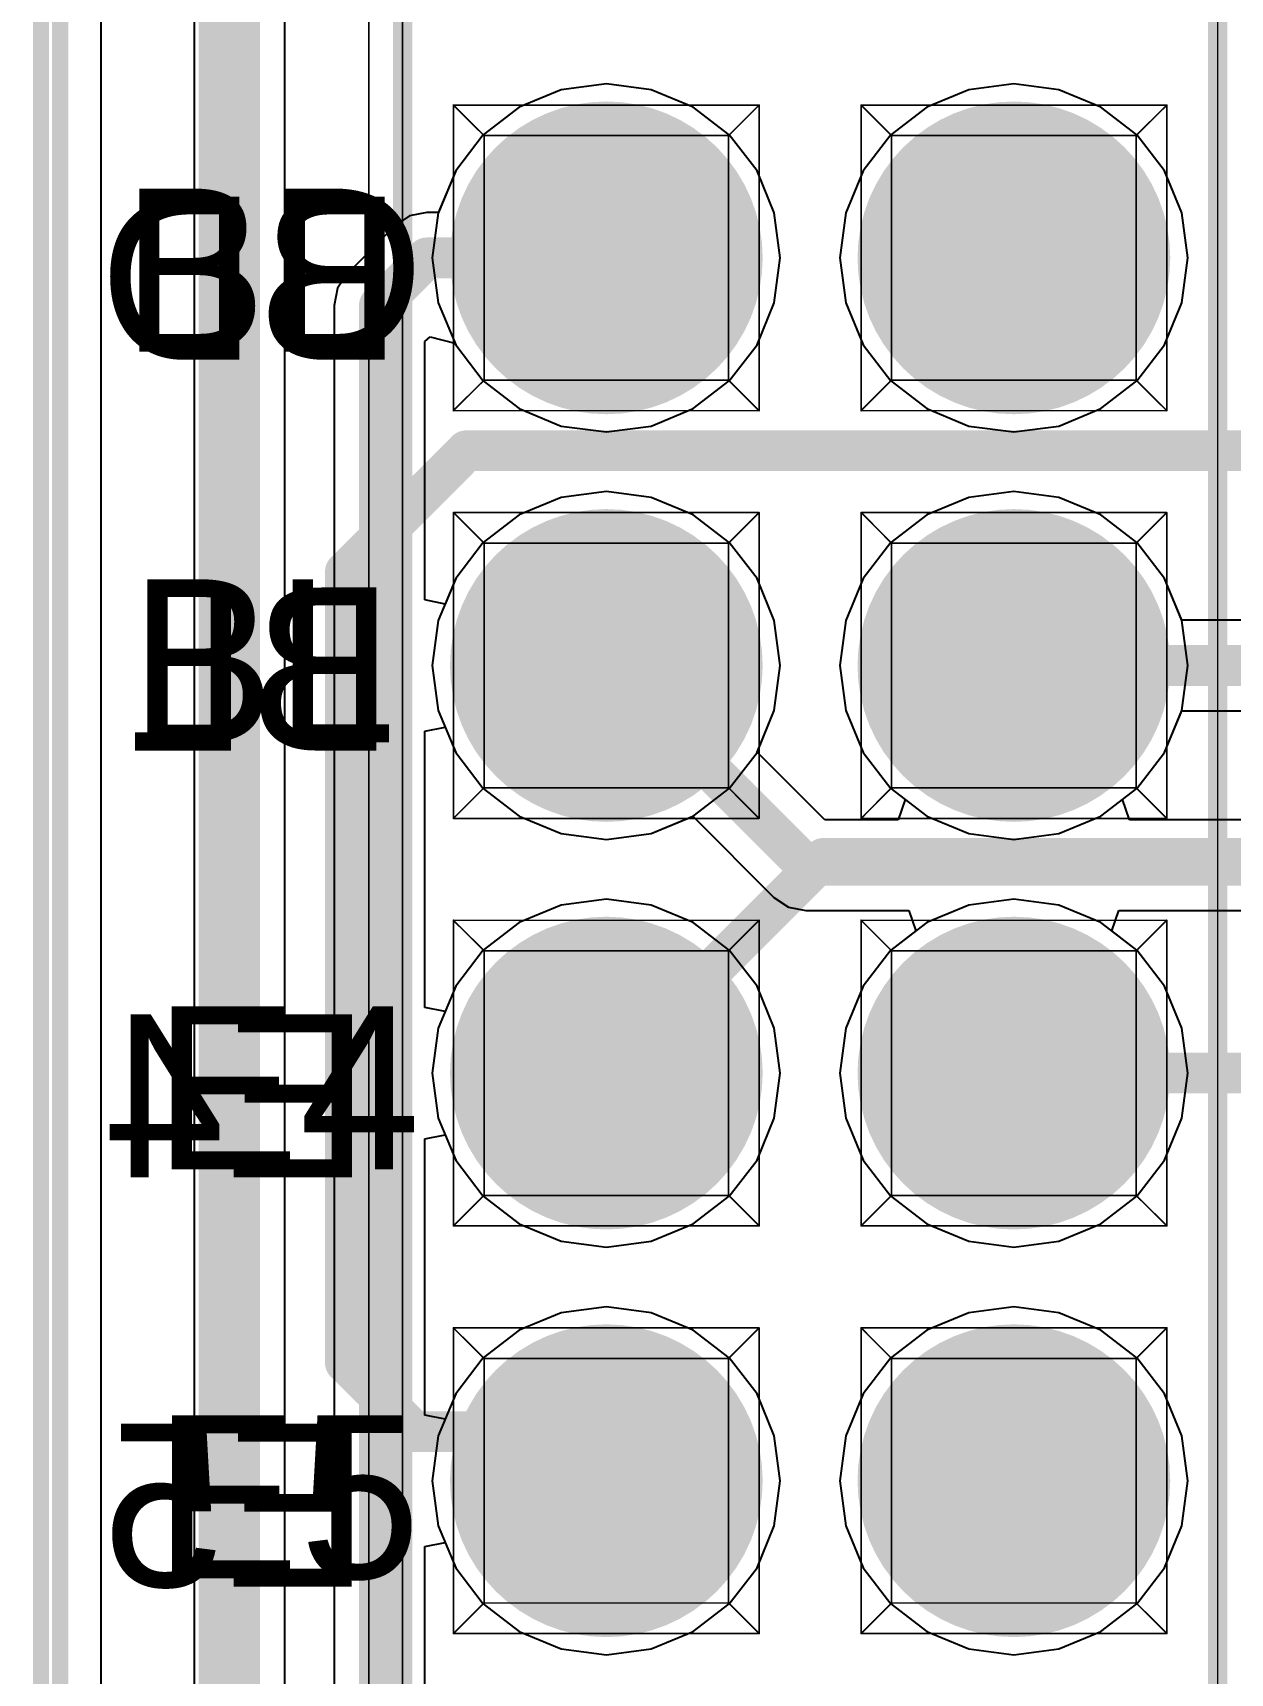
# Model space of a CAD drawing. Header units: millimetres. Extents: x 307 to 423, y 231 to 400.
# Drawn here: x 338.73 to 346.19, y 280.35 to 290.57 of the extents above; entities that cross this region are included whole.
import ezdxf

# ---------------------------------------------------------------- set-up
doc = ezdxf.new("R2010")
doc.units = ezdxf.units.MM
for name, color, linetype in [('BottomLayer', 5, 'Continuous'), ('BottomOverlay', 54, 'Continuous'), ('BottomSolder', 6, 'Continuous'), ('Mechanical1', 6, 'Continuous'), ('Mechanical14', 56, 'Continuous'), ('Mechanical16', 56, 'Continuous'), ('MidLayer1', 16, 'Continuous'), ('MidLayer2', 76, 'Continuous'), ('MultiLayer', 9, 'Continuous'), ('PadHoleLayer', 156, 'Continuous'), ('TopLayer', 1, 'Continuous'), ('TopOverlay', 2, 'Continuous'), ('TopSolder', 216, 'Continuous')]:
    doc.layers.add(name, color=color, linetype=linetype)

# ---------------------------------------------------------------- blocks, each defined once
blk = doc.blocks.new('CON_SAMTEC_TSW_135_07_X_D_468')
at = {"layer": 'BottomLayer', "const_width": 0.925}
for points in [[(-0.462, 1.27, 1), (0.462, 1.27, 1)], [(2.078, 1.27, 1), (3.002, 1.27, 1)], [(4.618, 1.27, 1), (5.542, 1.27, 1)], [(7.158, 1.27, 1), (8.082, 1.27, 1)], [(-0.462, -1.27, 1), (0.462, -1.27, 1)], [(2.078, -1.27, 1), (3.002, -1.27, 1)], [(4.618, -1.27, 1), (5.542, -1.27, 1)], [(7.158, -1.27, 1), (8.082, -1.27, 1)]]:
    blk.add_lwpolyline(points, format="xyb", close=True, dxfattribs=at)
at = {"layer": 'BottomSolder', "const_width": 0.975}
for points in [[(-0.487, 1.27, 1), (0.487, 1.27, 1)], [(2.053, 1.27, 1), (3.027, 1.27, 1)], [(4.593, 1.27, 1), (5.567, 1.27, 1)], [(7.133, 1.27, 1), (8.107, 1.27, 1)], [(-0.487, -1.27, 1), (0.487, -1.27, 1)], [(2.053, -1.27, 1), (3.027, -1.27, 1)], [(4.593, -1.27, 1), (5.567, -1.27, 1)], [(7.133, -1.27, 1), (8.107, -1.27, 1)]]:
    blk.add_lwpolyline(points, format="xyb", close=True, dxfattribs=at)
at = {"layer": 'Mechanical14', "const_width": 0.01}
for points in [[(44.45, 2.54), (-44.45, 2.54)], [(0.952, 2.223), (-0.952, 2.223)], [(-0.952, 0.318), (-0.952, 2.223)], [(-0.762, 2.032), (-0.952, 2.223)], [(0.762, 2.032), (0.952, 2.223)], [(0.952, 0.318), (0.952, 2.223)], [(1.587, 0.318), (1.587, 2.223)], [(1.778, 2.032), (1.587, 2.223)], [(3.493, 2.223), (1.587, 2.223)], [(3.302, 2.032), (3.493, 2.223)], [(3.493, 0.318), (3.493, 2.223)], [(4.128, 0.318), (4.128, 2.223)], [(4.318, 2.032), (4.128, 2.223)], [(6.032, 2.223), (4.128, 2.223)], [(5.842, 2.032), (6.032, 2.223)], [(6.032, 0.318), (6.032, 2.223)], [(6.668, 0.318), (6.668, 2.223)], [(6.858, 2.032), (6.668, 2.223)], [(8.572, 2.223), (6.668, 2.223)], [(8.382, 2.032), (8.572, 2.223)], [(8.572, 0.318), (8.572, 2.223)], [(-0.762, 0.508), (-0.762, 2.032)], [(0.762, 2.032), (-0.762, 2.032)], [(0.762, 0.508), (0.762, 2.032)], [(3.302, 2.032), (1.778, 2.032)], [(1.778, 0.508), (1.778, 2.032)], [(3.302, 0.508), (3.302, 2.032)], [(4.318, 0.508), (4.318, 2.032)], [(5.842, 2.032), (4.318, 2.032)], [(5.842, 0.508), (5.842, 2.032)], [(8.382, 2.032), (6.858, 2.032)], [(6.858, 0.508), (6.858, 2.032)], [(8.382, 0.508), (8.382, 2.032)], [(-0.952, 0.318), (-0.762, 0.508)], [(0.762, 0.508), (-0.762, 0.508)], [(0.952, 0.318), (0.762, 0.508)], [(1.587, 0.318), (1.778, 0.508)], [(3.302, 0.508), (1.778, 0.508)], [(3.493, 0.318), (3.302, 0.508)], [(4.128, 0.318), (4.318, 0.508)], [(5.842, 0.508), (4.318, 0.508)], [(6.032, 0.318), (5.842, 0.508)], [(6.668, 0.318), (6.858, 0.508)], [(8.382, 0.508), (6.858, 0.508)], [(8.572, 0.318), (8.382, 0.508)], [(0.952, 0.318), (-0.952, 0.318)], [(3.493, 0.318), (1.587, 0.318)], [(6.032, 0.318), (4.128, 0.318)], [(8.572, 0.318), (6.668, 0.318)], [(-0.952, -2.223), (-0.952, -0.318)], [(-0.762, -0.508), (-0.952, -0.318)], [(0.952, -0.318), (-0.952, -0.318)], [(0.762, -0.508), (0.952, -0.318)], [(0.952, -2.223), (0.952, -0.318)], [(1.587, -2.223), (1.587, -0.318)], [(1.778, -0.508), (1.587, -0.318)], [(3.493, -0.318), (1.587, -0.318)], [(3.302, -0.508), (3.493, -0.318)], [(3.493, -2.223), (3.493, -0.318)], [(4.128, -2.223), (4.128, -0.318)], [(4.318, -0.508), (4.128, -0.318)], [(6.032, -0.318), (4.128, -0.318)], [(5.842, -0.508), (6.032, -0.318)], [(6.032, -2.223), (6.032, -0.318)], [(6.668, -2.223), (6.668, -0.318)], [(8.572, -0.318), (6.668, -0.318)], [(6.858, -0.508), (6.668, -0.318)], [(8.382, -0.508), (8.572, -0.318)], [(8.572, -2.223), (8.572, -0.318)], [(-0.762, -2.032), (-0.762, -0.508)], [(0.762, -0.508), (-0.762, -0.508)], [(0.762, -2.032), (0.762, -0.508)], [(1.778, -2.032), (1.778, -0.508)], [(3.302, -0.508), (1.778, -0.508)], [(3.302, -2.032), (3.302, -0.508)], [(4.318, -2.032), (4.318, -0.508)], [(5.842, -0.508), (4.318, -0.508)], [(5.842, -2.032), (5.842, -0.508)], [(6.858, -2.032), (6.858, -0.508)], [(8.382, -0.508), (6.858, -0.508)], [(8.382, -2.032), (8.382, -0.508)], [(-0.952, -2.223), (-0.762, -2.032)], [(0.762, -2.032), (-0.762, -2.032)], [(0.952, -2.223), (0.762, -2.032)], [(1.587, -2.223), (1.778, -2.032)], [(3.302, -2.032), (1.778, -2.032)], [(3.493, -2.223), (3.302, -2.032)], [(4.128, -2.223), (4.318, -2.032)], [(5.842, -2.032), (4.318, -2.032)], [(6.032, -2.223), (5.842, -2.032)], [(6.668, -2.223), (6.858, -2.032)], [(8.382, -2.032), (6.858, -2.032)], [(8.572, -2.223), (8.382, -2.032)], [(0.952, -2.223), (-0.952, -2.223)], [(3.493, -2.223), (1.587, -2.223)], [(6.032, -2.223), (4.128, -2.223)], [(8.572, -2.223), (6.668, -2.223)], [(44.45, -2.54), (-44.45, -2.54)]]:
    blk.add_lwpolyline(points, dxfattribs=at)
at = {"layer": 'Mechanical14', "const_width": 0.005}
for points in [[(-0.955, 2.223, 1), (-0.95, 2.223, 1)], [(-0.955, 2.223, 1), (-0.95, 2.223, 1)], [(-0.955, 2.223, 1), (-0.95, 2.223, 1)], [(0.95, 2.223, 1), (0.955, 2.223, 1)], [(0.95, 2.223, 1), (0.955, 2.223, 1)], [(0.95, 2.223, 1), (0.955, 2.223, 1)], [(1.585, 2.223, 1), (1.59, 2.223, 1)], [(1.585, 2.223, 1), (1.59, 2.223, 1)], [(1.585, 2.223, 1), (1.59, 2.223, 1)], [(3.49, 2.223, 1), (3.495, 2.223, 1)], [(3.49, 2.223, 1), (3.495, 2.223, 1)], [(3.49, 2.223, 1), (3.495, 2.223, 1)], [(4.125, 2.223, 1), (4.13, 2.223, 1)], [(4.125, 2.223, 1), (4.13, 2.223, 1)], [(4.125, 2.223, 1), (4.13, 2.223, 1)], [(6.03, 2.223, 1), (6.035, 2.223, 1)], [(6.03, 2.223, 1), (6.035, 2.223, 1)], [(6.03, 2.223, 1), (6.035, 2.223, 1)], [(6.665, 2.223, 1), (6.67, 2.223, 1)], [(6.665, 2.223, 1), (6.67, 2.223, 1)], [(6.665, 2.223, 1), (6.67, 2.223, 1)], [(8.57, 2.223, 1), (8.575, 2.223, 1)], [(8.57, 2.223, 1), (8.575, 2.223, 1)], [(8.57, 2.223, 1), (8.575, 2.223, 1)], [(-0.764, 2.032, 1), (-0.76, 2.032, 1)], [(-0.764, 2.032, 1), (-0.76, 2.032, 1)], [(-0.764, 2.032, 1), (-0.76, 2.032, 1)], [(0.76, 2.032, 1), (0.764, 2.032, 1)], [(0.76, 2.032, 1), (0.764, 2.032, 1)], [(0.76, 2.032, 1), (0.764, 2.032, 1)], [(1.776, 2.032, 1), (1.78, 2.032, 1)], [(1.776, 2.032, 1), (1.78, 2.032, 1)], [(1.776, 2.032, 1), (1.78, 2.032, 1)], [(3.3, 2.032, 1), (3.304, 2.032, 1)], [(3.3, 2.032, 1), (3.304, 2.032, 1)], [(3.3, 2.032, 1), (3.304, 2.032, 1)], [(4.316, 2.032, 1), (4.32, 2.032, 1)], [(4.316, 2.032, 1), (4.32, 2.032, 1)], [(4.316, 2.032, 1), (4.32, 2.032, 1)], [(5.84, 2.032, 1), (5.844, 2.032, 1)], [(5.84, 2.032, 1), (5.844, 2.032, 1)], [(5.84, 2.032, 1), (5.844, 2.032, 1)], [(6.856, 2.032, 1), (6.86, 2.032, 1)], [(6.856, 2.032, 1), (6.86, 2.032, 1)], [(6.856, 2.032, 1), (6.86, 2.032, 1)], [(8.38, 2.032, 1), (8.384, 2.032, 1)], [(8.38, 2.032, 1), (8.384, 2.032, 1)], [(8.38, 2.032, 1), (8.384, 2.032, 1)], [(-0.764, 0.508, 1), (-0.76, 0.508, 1)], [(-0.764, 0.508, 1), (-0.76, 0.508, 1)], [(-0.764, 0.508, 1), (-0.76, 0.508, 1)], [(0.76, 0.508, 1), (0.764, 0.508, 1)], [(0.76, 0.508, 1), (0.764, 0.508, 1)], [(0.76, 0.508, 1), (0.764, 0.508, 1)], [(1.776, 0.508, 1), (1.78, 0.508, 1)], [(1.776, 0.508, 1), (1.78, 0.508, 1)], [(1.776, 0.508, 1), (1.78, 0.508, 1)], [(3.3, 0.508, 1), (3.304, 0.508, 1)], [(3.3, 0.508, 1), (3.304, 0.508, 1)], [(3.3, 0.508, 1), (3.304, 0.508, 1)], [(4.316, 0.508, 1), (4.32, 0.508, 1)], [(4.316, 0.508, 1), (4.32, 0.508, 1)], [(4.316, 0.508, 1), (4.32, 0.508, 1)], [(5.84, 0.508, 1), (5.844, 0.508, 1)], [(5.84, 0.508, 1), (5.844, 0.508, 1)], [(5.84, 0.508, 1), (5.844, 0.508, 1)], [(6.856, 0.508, 1), (6.86, 0.508, 1)], [(6.856, 0.508, 1), (6.86, 0.508, 1)], [(6.856, 0.508, 1), (6.86, 0.508, 1)], [(8.38, 0.508, 1), (8.384, 0.508, 1)], [(8.38, 0.508, 1), (8.384, 0.508, 1)], [(8.38, 0.508, 1), (8.384, 0.508, 1)], [(-0.955, 0.318, 1), (-0.95, 0.318, 1)], [(-0.955, 0.318, 1), (-0.95, 0.318, 1)], [(-0.955, 0.318, 1), (-0.95, 0.318, 1)], [(0.95, 0.318, 1), (0.955, 0.318, 1)], [(0.95, 0.318, 1), (0.955, 0.318, 1)], [(0.95, 0.318, 1), (0.955, 0.318, 1)], [(1.585, 0.318, 1), (1.59, 0.318, 1)], [(1.585, 0.318, 1), (1.59, 0.318, 1)], [(1.585, 0.318, 1), (1.59, 0.318, 1)], [(3.49, 0.318, 1), (3.495, 0.318, 1)], [(3.49, 0.318, 1), (3.495, 0.318, 1)], [(3.49, 0.318, 1), (3.495, 0.318, 1)], [(4.125, 0.318, 1), (4.13, 0.318, 1)], [(4.125, 0.318, 1), (4.13, 0.318, 1)], [(4.125, 0.318, 1), (4.13, 0.318, 1)], [(6.03, 0.318, 1), (6.035, 0.318, 1)], [(6.03, 0.318, 1), (6.035, 0.318, 1)], [(6.03, 0.318, 1), (6.035, 0.318, 1)], [(6.665, 0.318, 1), (6.67, 0.318, 1)], [(6.665, 0.318, 1), (6.67, 0.318, 1)], [(6.665, 0.318, 1), (6.67, 0.318, 1)], [(8.57, 0.318, 1), (8.575, 0.318, 1)], [(8.57, 0.318, 1), (8.575, 0.318, 1)], [(8.57, 0.318, 1), (8.575, 0.318, 1)], [(-0.955, -0.318, 1), (-0.95, -0.318, 1)], [(-0.955, -0.318, 1), (-0.95, -0.318, 1)], [(-0.955, -0.318, 1), (-0.95, -0.318, 1)], [(0.95, -0.318, 1), (0.955, -0.318, 1)], [(0.95, -0.318, 1), (0.955, -0.318, 1)], [(0.95, -0.318, 1), (0.955, -0.318, 1)], [(1.585, -0.318, 1), (1.59, -0.318, 1)], [(1.585, -0.318, 1), (1.59, -0.318, 1)], [(1.585, -0.318, 1), (1.59, -0.318, 1)], [(3.49, -0.318, 1), (3.495, -0.318, 1)], [(3.49, -0.318, 1), (3.495, -0.318, 1)], [(3.49, -0.318, 1), (3.495, -0.318, 1)], [(4.125, -0.318, 1), (4.13, -0.318, 1)], [(4.125, -0.318, 1), (4.13, -0.318, 1)], [(4.125, -0.318, 1), (4.13, -0.318, 1)], [(6.03, -0.318, 1), (6.035, -0.318, 1)], [(6.03, -0.318, 1), (6.035, -0.318, 1)], [(6.03, -0.318, 1), (6.035, -0.318, 1)], [(6.665, -0.318, 1), (6.67, -0.318, 1)], [(6.665, -0.318, 1), (6.67, -0.318, 1)], [(6.665, -0.318, 1), (6.67, -0.318, 1)], [(8.57, -0.318, 1), (8.575, -0.318, 1)], [(8.57, -0.318, 1), (8.575, -0.318, 1)], [(8.57, -0.318, 1), (8.575, -0.318, 1)], [(-0.764, -0.508, 1), (-0.76, -0.508, 1)], [(-0.764, -0.508, 1), (-0.76, -0.508, 1)], [(-0.764, -0.508, 1), (-0.76, -0.508, 1)], [(0.76, -0.508, 1), (0.764, -0.508, 1)], [(0.76, -0.508, 1), (0.764, -0.508, 1)], [(0.76, -0.508, 1), (0.764, -0.508, 1)], [(1.776, -0.508, 1), (1.78, -0.508, 1)], [(1.776, -0.508, 1), (1.78, -0.508, 1)], [(1.776, -0.508, 1), (1.78, -0.508, 1)], [(3.3, -0.508, 1), (3.304, -0.508, 1)], [(3.3, -0.508, 1), (3.304, -0.508, 1)], [(3.3, -0.508, 1), (3.304, -0.508, 1)], [(4.316, -0.508, 1), (4.32, -0.508, 1)], [(4.316, -0.508, 1), (4.32, -0.508, 1)], [(4.316, -0.508, 1), (4.32, -0.508, 1)], [(5.84, -0.508, 1), (5.844, -0.508, 1)], [(5.84, -0.508, 1), (5.844, -0.508, 1)], [(5.84, -0.508, 1), (5.844, -0.508, 1)], [(6.856, -0.508, 1), (6.86, -0.508, 1)], [(6.856, -0.508, 1), (6.86, -0.508, 1)], [(6.856, -0.508, 1), (6.86, -0.508, 1)], [(8.38, -0.508, 1), (8.384, -0.508, 1)], [(8.38, -0.508, 1), (8.384, -0.508, 1)], [(8.38, -0.508, 1), (8.384, -0.508, 1)], [(-0.764, -2.032, 1), (-0.76, -2.032, 1)], [(-0.764, -2.032, 1), (-0.76, -2.032, 1)], [(-0.764, -2.032, 1), (-0.76, -2.032, 1)], [(0.76, -2.032, 1), (0.764, -2.032, 1)], [(0.76, -2.032, 1), (0.764, -2.032, 1)], [(0.76, -2.032, 1), (0.764, -2.032, 1)], [(1.776, -2.032, 1), (1.78, -2.032, 1)], [(1.776, -2.032, 1), (1.78, -2.032, 1)], [(1.776, -2.032, 1), (1.78, -2.032, 1)], [(3.3, -2.032, 1), (3.304, -2.032, 1)], [(3.3, -2.032, 1), (3.304, -2.032, 1)], [(3.3, -2.032, 1), (3.304, -2.032, 1)], [(4.316, -2.032, 1), (4.32, -2.032, 1)], [(4.316, -2.032, 1), (4.32, -2.032, 1)], [(4.316, -2.032, 1), (4.32, -2.032, 1)], [(5.84, -2.032, 1), (5.844, -2.032, 1)], [(5.84, -2.032, 1), (5.844, -2.032, 1)], [(5.84, -2.032, 1), (5.844, -2.032, 1)], [(6.856, -2.032, 1), (6.86, -2.032, 1)], [(6.856, -2.032, 1), (6.86, -2.032, 1)], [(6.856, -2.032, 1), (6.86, -2.032, 1)], [(8.38, -2.032, 1), (8.384, -2.032, 1)], [(8.38, -2.032, 1), (8.384, -2.032, 1)], [(8.38, -2.032, 1), (8.384, -2.032, 1)], [(-0.955, -2.223, 1), (-0.95, -2.223, 1)], [(-0.955, -2.223, 1), (-0.95, -2.223, 1)], [(-0.955, -2.223, 1), (-0.95, -2.223, 1)], [(0.95, -2.223, 1), (0.955, -2.223, 1)], [(0.95, -2.223, 1), (0.955, -2.223, 1)], [(0.95, -2.223, 1), (0.955, -2.223, 1)], [(1.585, -2.223, 1), (1.59, -2.223, 1)], [(1.585, -2.223, 1), (1.59, -2.223, 1)], [(1.585, -2.223, 1), (1.59, -2.223, 1)], [(3.49, -2.223, 1), (3.495, -2.223, 1)], [(3.49, -2.223, 1), (3.495, -2.223, 1)], [(3.49, -2.223, 1), (3.495, -2.223, 1)], [(4.125, -2.223, 1), (4.13, -2.223, 1)], [(4.125, -2.223, 1), (4.13, -2.223, 1)], [(4.125, -2.223, 1), (4.13, -2.223, 1)], [(6.03, -2.223, 1), (6.035, -2.223, 1)], [(6.03, -2.223, 1), (6.035, -2.223, 1)], [(6.03, -2.223, 1), (6.035, -2.223, 1)], [(6.665, -2.223, 1), (6.67, -2.223, 1)], [(6.665, -2.223, 1), (6.67, -2.223, 1)], [(6.665, -2.223, 1), (6.67, -2.223, 1)], [(8.57, -2.223, 1), (8.575, -2.223, 1)], [(8.57, -2.223, 1), (8.575, -2.223, 1)], [(8.57, -2.223, 1), (8.575, -2.223, 1)]]:
    blk.add_lwpolyline(points, format="xyb", close=True, dxfattribs=at)
at = {"layer": 'Mechanical16', "const_width": 0.01}
blk.add_lwpolyline([(44.67, -2.75), (-44.67, -2.75)], dxfattribs=at)
at = {"layer": 'MidLayer1', "const_width": 0.925}
for points in [[(-0.462, 1.27, 1), (0.462, 1.27, 1)], [(2.078, 1.27, 1), (3.002, 1.27, 1)], [(4.618, 1.27, 1), (5.542, 1.27, 1)], [(7.158, 1.27, 1), (8.082, 1.27, 1)], [(-0.462, -1.27, 1), (0.462, -1.27, 1)], [(2.078, -1.27, 1), (3.002, -1.27, 1)], [(4.618, -1.27, 1), (5.542, -1.27, 1)], [(7.158, -1.27, 1), (8.082, -1.27, 1)]]:
    blk.add_lwpolyline(points, format="xyb", close=True, dxfattribs=at)
at = {"layer": 'MidLayer2', "const_width": 0.925}
for points in [[(-0.462, 1.27, 1), (0.462, 1.27, 1)], [(2.078, 1.27, 1), (3.002, 1.27, 1)], [(4.618, 1.27, 1), (5.542, 1.27, 1)], [(7.158, 1.27, 1), (8.082, 1.27, 1)], [(-0.462, -1.27, 1), (0.462, -1.27, 1)], [(2.078, -1.27, 1), (3.002, -1.27, 1)], [(4.618, -1.27, 1), (5.542, -1.27, 1)], [(7.158, -1.27, 1), (8.082, -1.27, 1)]]:
    blk.add_lwpolyline(points, format="xyb", close=True, dxfattribs=at)
at = {"layer": 'MultiLayer', "const_width": 0.925}
for points in [[(-0.462, 1.27, 1), (0.462, 1.27, 1)], [(2.078, 1.27, 1), (3.002, 1.27, 1)], [(4.618, 1.27, 1), (5.542, 1.27, 1)], [(7.158, 1.27, 1), (8.082, 1.27, 1)], [(-0.462, -1.27, 1), (0.462, -1.27, 1)], [(2.078, -1.27, 1), (3.002, -1.27, 1)], [(4.618, -1.27, 1), (5.542, -1.27, 1)], [(7.158, -1.27, 1), (8.082, -1.27, 1)]]:
    blk.add_lwpolyline(points, format="xyb", close=True, dxfattribs=at)
at = {"layer": 'PadHoleLayer', "const_width": 0.5}
for points in [[(-0.25, 1.27, 1), (0.25, 1.27, 1)], [(2.29, 1.27, 1), (2.79, 1.27, 1)], [(4.83, 1.27, 1), (5.33, 1.27, 1)], [(7.37, 1.27, 1), (7.87, 1.27, 1)], [(-0.25, -1.27, 1), (0.25, -1.27, 1)], [(2.29, -1.27, 1), (2.79, -1.27, 1)], [(4.83, -1.27, 1), (5.33, -1.27, 1)], [(7.37, -1.27, 1), (7.87, -1.27, 1)]]:
    blk.add_lwpolyline(points, format="xyb", close=True, dxfattribs=at)
at = {"layer": 'TopLayer', "const_width": 0.925}
for points in [[(-0.462, 1.27, 1), (0.462, 1.27, 1)], [(2.078, 1.27, 1), (3.002, 1.27, 1)], [(4.618, 1.27, 1), (5.542, 1.27, 1)], [(7.158, 1.27, 1), (8.082, 1.27, 1)], [(-0.462, -1.27, 1), (0.462, -1.27, 1)], [(2.078, -1.27, 1), (3.002, -1.27, 1)], [(4.618, -1.27, 1), (5.542, -1.27, 1)], [(7.158, -1.27, 1), (8.082, -1.27, 1)]]:
    blk.add_lwpolyline(points, format="xyb", close=True, dxfattribs=at)
at = {"layer": 'TopOverlay', "const_width": 0.12}
for points in [[(44.45, 2.54), (-44.45, 2.54)], [(44.45, -2.54), (-44.45, -2.54)]]:
    blk.add_lwpolyline(points, dxfattribs=at)
at = {"layer": 'TopSolder', "const_width": 0.975}
for points in [[(-0.487, 1.27, 1), (0.487, 1.27, 1)], [(2.053, 1.27, 1), (3.027, 1.27, 1)], [(4.593, 1.27, 1), (5.567, 1.27, 1)], [(7.133, 1.27, 1), (8.107, 1.27, 1)], [(-0.487, -1.27, 1), (0.487, -1.27, 1)], [(2.053, -1.27, 1), (3.027, -1.27, 1)], [(4.593, -1.27, 1), (5.567, -1.27, 1)], [(7.133, -1.27, 1), (8.107, -1.27, 1)]]:
    blk.add_lwpolyline(points, format="xyb", close=True, dxfattribs=at)

msp = doc.modelspace()

# ---------------------------------------------------------------- linework, layer by layer
at = {"layer": 'BottomLayer'}
for p, q in [((339.155, 232.696), (339.155, 362.036)), ((342.023, 290.214), (341.761, 290.106)), ((342.304, 290.251), (342.023, 290.214)), ((342.584, 290.214), (342.304, 290.251)), ((342.846, 290.106), (342.584, 290.214)), ((344.563, 290.214), (344.301, 290.106)), ((344.844, 290.251), (344.563, 290.214)), ((345.124, 290.214), (344.844, 290.251)), ((345.386, 290.106), (345.124, 290.214)), ((341.761, 290.106), (341.537, 289.933)), ((343.07, 289.933), (342.846, 290.106)), ((344.301, 290.106), (344.077, 289.933)), ((345.61, 289.933), (345.386, 290.106)), ((341.537, 289.933), (341.365, 289.709)), ((343.243, 289.709), (343.07, 289.933)), ((344.077, 289.933), (343.905, 289.709)), ((345.783, 289.709), (345.61, 289.933)), ((341.365, 289.709), (341.256, 289.447)), ((343.351, 289.447), (343.243, 289.709)), ((343.905, 289.709), (343.796, 289.447)), ((345.891, 289.447), (345.783, 289.709)), ((341.256, 289.447), (341.219, 289.167)), ((343.388, 289.167), (343.351, 289.447)), ((343.796, 289.447), (343.759, 289.167)), ((345.928, 289.167), (345.891, 289.447)), ((341.219, 289.167), (341.256, 288.886)), ((343.351, 288.886), (343.388, 289.167)), ((343.759, 289.167), (343.796, 288.886)), ((345.891, 288.886), (345.928, 289.167)), ((341.256, 288.886), (341.365, 288.625)), ((343.243, 288.625), (343.351, 288.886)), ((343.796, 288.886), (343.905, 288.625)), ((345.783, 288.625), (345.891, 288.886)), ((341.365, 288.625), (341.537, 288.4)), ((343.07, 288.4), (343.243, 288.625)), ((343.905, 288.625), (344.077, 288.4)), ((345.61, 288.4), (345.783, 288.625)), ((341.537, 288.4), (341.761, 288.228)), ((342.846, 288.228), (343.07, 288.4)), ((344.077, 288.4), (344.301, 288.228)), ((345.386, 288.228), (345.61, 288.4)), ((341.761, 288.228), (342.023, 288.119)), ((342.584, 288.119), (342.846, 288.228)), ((344.301, 288.228), (344.563, 288.119)), ((345.124, 288.119), (345.386, 288.228)), ((342.023, 288.119), (342.304, 288.083)), ((342.304, 288.083), (342.584, 288.119)), ((344.563, 288.119), (344.844, 288.083)), ((344.844, 288.083), (345.124, 288.119)), ((342.023, 287.674), (341.761, 287.566)), ((342.304, 287.711), (342.023, 287.674)), ((342.584, 287.674), (342.304, 287.711)), ((342.846, 287.566), (342.584, 287.674)), ((344.563, 287.674), (344.301, 287.566)), ((344.844, 287.711), (344.563, 287.674)), ((345.124, 287.674), (344.844, 287.711)), ((345.386, 287.566), (345.124, 287.674)), ((341.761, 287.566), (341.537, 287.393)), ((343.07, 287.393), (342.846, 287.566)), ((344.301, 287.566), (344.077, 287.393)), ((345.61, 287.393), (345.386, 287.566)), ((341.537, 287.393), (341.365, 287.169)), ((343.243, 287.169), (343.07, 287.393)), ((344.077, 287.393), (343.905, 287.169)), ((345.783, 287.169), (345.61, 287.393)), ((341.365, 287.169), (341.256, 286.907)), ((343.351, 286.907), (343.243, 287.169)), ((343.905, 287.169), (343.796, 286.907)), ((345.891, 286.907), (345.783, 287.169)), ((341.256, 286.907), (341.219, 286.627)), ((343.388, 286.627), (343.351, 286.907)), ((343.796, 286.907), (343.759, 286.627)), ((345.928, 286.627), (345.891, 286.907)), ((341.219, 286.627), (341.256, 286.346)), ((343.351, 286.346), (343.388, 286.627)), ((343.759, 286.627), (343.796, 286.346)), ((345.891, 286.346), (345.928, 286.627)), ((341.256, 286.346), (341.365, 286.085)), ((343.243, 286.085), (343.351, 286.346)), ((343.796, 286.346), (343.905, 286.085)), ((345.783, 286.085), (345.891, 286.346)), ((341.365, 286.085), (341.537, 285.86)), ((343.07, 285.86), (343.243, 286.085)), ((343.905, 286.085), (344.077, 285.86)), ((345.61, 285.86), (345.783, 286.085)), ((341.537, 285.86), (341.761, 285.688)), ((342.846, 285.688), (343.07, 285.86)), ((344.077, 285.86), (344.301, 285.688)), ((345.386, 285.688), (345.61, 285.86)), ((341.761, 285.688), (342.023, 285.579)), ((342.584, 285.579), (342.846, 285.688)), ((344.301, 285.688), (344.563, 285.579)), ((345.124, 285.579), (345.386, 285.688)), ((342.023, 285.579), (342.304, 285.543)), ((342.304, 285.543), (342.584, 285.579)), ((344.563, 285.579), (344.844, 285.543)), ((344.844, 285.543), (345.124, 285.579)), ((342.023, 285.134), (341.761, 285.026)), ((342.304, 285.171), (342.023, 285.134)), ((342.584, 285.134), (342.304, 285.171)), ((342.846, 285.026), (342.584, 285.134)), ((344.563, 285.134), (344.301, 285.026)), ((344.844, 285.171), (344.563, 285.134)), ((345.124, 285.134), (344.844, 285.171)), ((345.386, 285.026), (345.124, 285.134)), ((341.761, 285.026), (341.537, 284.853)), ((343.07, 284.853), (342.846, 285.026)), ((344.301, 285.026), (344.077, 284.853)), ((345.61, 284.853), (345.386, 285.026)), ((341.537, 284.853), (341.365, 284.629)), ((343.243, 284.629), (343.07, 284.853)), ((344.077, 284.853), (343.905, 284.629)), ((345.783, 284.629), (345.61, 284.853)), ((341.365, 284.629), (341.256, 284.367)), ((343.351, 284.367), (343.243, 284.629)), ((343.905, 284.629), (343.796, 284.367)), ((345.891, 284.367), (345.783, 284.629)), ((341.256, 284.367), (341.219, 284.087)), ((343.388, 284.087), (343.351, 284.367)), ((343.796, 284.367), (343.759, 284.087)), ((345.928, 284.087), (345.891, 284.367)), ((341.219, 284.087), (341.256, 283.806)), ((343.351, 283.806), (343.388, 284.087)), ((343.759, 284.087), (343.796, 283.806)), ((345.891, 283.806), (345.928, 284.087)), ((341.256, 283.806), (341.365, 283.545)), ((343.243, 283.545), (343.351, 283.806)), ((343.796, 283.806), (343.905, 283.545)), ((345.783, 283.545), (345.891, 283.806)), ((341.365, 283.545), (341.537, 283.32)), ((343.07, 283.32), (343.243, 283.545)), ((343.905, 283.545), (344.077, 283.32)), ((345.61, 283.32), (345.783, 283.545)), ((341.537, 283.32), (341.761, 283.148)), ((342.846, 283.148), (343.07, 283.32)), ((344.077, 283.32), (344.301, 283.148)), ((345.386, 283.148), (345.61, 283.32)), ((341.761, 283.148), (342.023, 283.039)), ((342.584, 283.039), (342.846, 283.148)), ((344.301, 283.148), (344.563, 283.039)), ((345.124, 283.039), (345.386, 283.148)), ((342.023, 283.039), (342.304, 283.003)), ((342.304, 283.003), (342.584, 283.039)), ((344.563, 283.039), (344.844, 283.003)), ((344.844, 283.003), (345.124, 283.039)), ((342.023, 282.594), (341.761, 282.486)), ((342.304, 282.631), (342.023, 282.594)), ((342.584, 282.594), (342.304, 282.631)), ((342.846, 282.486), (342.584, 282.594)), ((344.563, 282.594), (344.301, 282.486)), ((344.844, 282.631), (344.563, 282.594)), ((345.124, 282.594), (344.844, 282.631)), ((345.386, 282.486), (345.124, 282.594)), ((341.761, 282.486), (341.537, 282.313)), ((343.07, 282.313), (342.846, 282.486)), ((344.301, 282.486), (344.077, 282.313)), ((345.61, 282.313), (345.386, 282.486)), ((341.537, 282.313), (341.365, 282.089)), ((343.243, 282.089), (343.07, 282.313)), ((344.077, 282.313), (343.905, 282.089)), ((345.783, 282.089), (345.61, 282.313)), ((341.365, 282.089), (341.256, 281.827)), ((343.351, 281.827), (343.243, 282.089)), ((343.905, 282.089), (343.796, 281.827)), ((345.891, 281.827), (345.783, 282.089)), ((341.256, 281.827), (341.219, 281.547)), ((343.388, 281.547), (343.351, 281.827)), ((343.796, 281.827), (343.759, 281.547)), ((345.928, 281.547), (345.891, 281.827)), ((341.219, 281.547), (341.256, 281.266)), ((343.351, 281.266), (343.388, 281.547)), ((343.759, 281.547), (343.796, 281.266)), ((345.891, 281.266), (345.928, 281.547)), ((341.256, 281.266), (341.365, 281.005)), ((343.243, 281.005), (343.351, 281.266)), ((343.796, 281.266), (343.905, 281.005)), ((345.783, 281.005), (345.891, 281.266)), ((341.365, 281.005), (341.537, 280.78)), ((343.07, 280.78), (343.243, 281.005)), ((343.905, 281.005), (344.077, 280.78)), ((345.61, 280.78), (345.783, 281.005)), ((341.537, 280.78), (341.761, 280.608)), ((342.846, 280.608), (343.07, 280.78)), ((344.077, 280.78), (344.301, 280.608)), ((345.386, 280.608), (345.61, 280.78)), ((341.761, 280.608), (342.023, 280.499)), ((342.584, 280.499), (342.846, 280.608)), ((344.301, 280.608), (344.563, 280.499)), ((345.124, 280.499), (345.386, 280.608)), ((342.023, 280.499), (342.304, 280.463)), ((342.304, 280.463), (342.584, 280.499)), ((344.563, 280.499), (344.844, 280.463)), ((344.844, 280.463), (345.124, 280.499))]:
    msp.add_line(p, q, dxfattribs=at)
at = {"layer": 'Mechanical1', "const_width": 0.1}
for points in [[(338.78, 232.747), (338.78, 362.087)], [(338.9, 232.696), (338.9, 362.036)]]:
    msp.add_lwpolyline(points, dxfattribs=at)
at = {"layer": 'MidLayer1'}
for p, q in [((339.155, 232.696), (339.155, 362.036)), ((342.023, 290.214), (341.761, 290.106)), ((342.304, 290.251), (342.023, 290.214)), ((342.584, 290.214), (342.304, 290.251)), ((342.846, 290.106), (342.584, 290.214)), ((344.563, 290.214), (344.301, 290.106)), ((344.844, 290.251), (344.563, 290.214)), ((345.124, 290.214), (344.844, 290.251)), ((345.386, 290.106), (345.124, 290.214)), ((341.761, 290.106), (341.537, 289.933)), ((343.07, 289.933), (342.846, 290.106)), ((344.301, 290.106), (344.077, 289.933)), ((345.61, 289.933), (345.386, 290.106)), ((341.537, 289.933), (341.365, 289.709)), ((343.243, 289.709), (343.07, 289.933)), ((344.077, 289.933), (343.905, 289.709)), ((345.783, 289.709), (345.61, 289.933)), ((341.365, 289.709), (341.256, 289.447)), ((343.351, 289.447), (343.243, 289.709)), ((343.905, 289.709), (343.796, 289.447)), ((345.891, 289.447), (345.783, 289.709)), ((341.256, 289.447), (341.219, 289.167)), ((343.388, 289.167), (343.351, 289.447)), ((343.796, 289.447), (343.759, 289.167)), ((345.928, 289.167), (345.891, 289.447)), ((341.219, 289.167), (341.256, 288.886)), ((343.351, 288.886), (343.388, 289.167)), ((343.759, 289.167), (343.796, 288.886)), ((345.891, 288.886), (345.928, 289.167)), ((341.256, 288.886), (341.365, 288.625)), ((343.243, 288.625), (343.351, 288.886)), ((343.796, 288.886), (343.905, 288.625)), ((345.783, 288.625), (345.891, 288.886)), ((341.365, 288.625), (341.537, 288.4)), ((343.07, 288.4), (343.243, 288.625)), ((343.905, 288.625), (344.077, 288.4)), ((345.61, 288.4), (345.783, 288.625)), ((341.537, 288.4), (341.761, 288.228)), ((342.846, 288.228), (343.07, 288.4)), ((344.077, 288.4), (344.301, 288.228)), ((345.386, 288.228), (345.61, 288.4)), ((341.761, 288.228), (342.023, 288.119)), ((342.584, 288.119), (342.846, 288.228)), ((344.301, 288.228), (344.563, 288.119)), ((345.124, 288.119), (345.386, 288.228)), ((342.023, 288.119), (342.304, 288.083)), ((342.304, 288.083), (342.584, 288.119)), ((344.563, 288.119), (344.844, 288.083)), ((344.844, 288.083), (345.124, 288.119)), ((342.023, 287.674), (341.761, 287.566)), ((342.304, 287.711), (342.023, 287.674)), ((342.584, 287.674), (342.304, 287.711)), ((342.846, 287.566), (342.584, 287.674)), ((344.563, 287.674), (344.301, 287.566)), ((344.844, 287.711), (344.563, 287.674)), ((345.124, 287.674), (344.844, 287.711)), ((345.386, 287.566), (345.124, 287.674)), ((341.761, 287.566), (341.537, 287.393)), ((343.07, 287.393), (342.846, 287.566)), ((344.301, 287.566), (344.077, 287.393)), ((345.61, 287.393), (345.386, 287.566)), ((341.537, 287.393), (341.365, 287.169)), ((343.243, 287.169), (343.07, 287.393)), ((344.077, 287.393), (343.905, 287.169)), ((345.783, 287.169), (345.61, 287.393)), ((341.365, 287.169), (341.256, 286.907)), ((343.351, 286.907), (343.243, 287.169)), ((343.905, 287.169), (343.796, 286.907)), ((345.891, 286.907), (345.783, 287.169)), ((341.256, 286.907), (341.219, 286.627)), ((343.388, 286.627), (343.351, 286.907)), ((343.796, 286.907), (343.759, 286.627)), ((345.928, 286.627), (345.891, 286.907)), ((341.219, 286.627), (341.256, 286.346)), ((343.351, 286.346), (343.388, 286.627)), ((343.759, 286.627), (343.796, 286.346)), ((345.891, 286.346), (345.928, 286.627)), ((341.256, 286.346), (341.365, 286.085)), ((343.243, 286.085), (343.351, 286.346)), ((343.796, 286.346), (343.905, 286.085)), ((345.783, 286.085), (345.891, 286.346)), ((341.365, 286.085), (341.537, 285.86)), ((343.07, 285.86), (343.243, 286.085)), ((343.905, 286.085), (344.077, 285.86)), ((345.61, 285.86), (345.783, 286.085)), ((341.537, 285.86), (341.761, 285.688)), ((342.846, 285.688), (343.07, 285.86)), ((344.077, 285.86), (344.301, 285.688)), ((345.386, 285.688), (345.61, 285.86)), ((341.761, 285.688), (342.023, 285.579)), ((342.584, 285.579), (342.846, 285.688)), ((344.301, 285.688), (344.563, 285.579)), ((345.124, 285.579), (345.386, 285.688)), ((342.023, 285.579), (342.304, 285.543)), ((342.304, 285.543), (342.584, 285.579)), ((344.563, 285.579), (344.844, 285.543)), ((344.844, 285.543), (345.124, 285.579)), ((342.023, 285.134), (341.761, 285.026)), ((342.304, 285.171), (342.023, 285.134)), ((342.584, 285.134), (342.304, 285.171)), ((342.846, 285.026), (342.584, 285.134)), ((344.563, 285.134), (344.301, 285.026)), ((344.844, 285.171), (344.563, 285.134)), ((345.124, 285.134), (344.844, 285.171)), ((345.386, 285.026), (345.124, 285.134)), ((341.761, 285.026), (341.537, 284.853)), ((343.07, 284.853), (342.846, 285.026)), ((344.301, 285.026), (344.077, 284.853)), ((345.61, 284.853), (345.386, 285.026)), ((341.537, 284.853), (341.365, 284.629)), ((343.243, 284.629), (343.07, 284.853)), ((344.077, 284.853), (343.905, 284.629)), ((345.783, 284.629), (345.61, 284.853)), ((341.365, 284.629), (341.256, 284.367)), ((343.351, 284.367), (343.243, 284.629)), ((343.905, 284.629), (343.796, 284.367)), ((345.891, 284.367), (345.783, 284.629)), ((341.256, 284.367), (341.219, 284.087)), ((343.388, 284.087), (343.351, 284.367)), ((343.796, 284.367), (343.759, 284.087)), ((345.928, 284.087), (345.891, 284.367)), ((341.219, 284.087), (341.256, 283.806)), ((343.351, 283.806), (343.388, 284.087)), ((343.759, 284.087), (343.796, 283.806)), ((345.891, 283.806), (345.928, 284.087)), ((341.256, 283.806), (341.365, 283.545)), ((343.243, 283.545), (343.351, 283.806)), ((343.796, 283.806), (343.905, 283.545)), ((345.783, 283.545), (345.891, 283.806)), ((341.365, 283.545), (341.537, 283.32)), ((343.07, 283.32), (343.243, 283.545)), ((343.905, 283.545), (344.077, 283.32)), ((345.61, 283.32), (345.783, 283.545)), ((341.537, 283.32), (341.761, 283.148)), ((342.846, 283.148), (343.07, 283.32)), ((344.077, 283.32), (344.301, 283.148)), ((345.386, 283.148), (345.61, 283.32)), ((341.761, 283.148), (342.023, 283.039)), ((342.584, 283.039), (342.846, 283.148)), ((344.301, 283.148), (344.563, 283.039)), ((345.124, 283.039), (345.386, 283.148)), ((342.023, 283.039), (342.304, 283.003)), ((342.304, 283.003), (342.584, 283.039)), ((344.563, 283.039), (344.844, 283.003)), ((344.844, 283.003), (345.124, 283.039)), ((342.023, 282.594), (341.761, 282.486)), ((342.304, 282.631), (342.023, 282.594)), ((342.584, 282.594), (342.304, 282.631)), ((342.846, 282.486), (342.584, 282.594)), ((344.563, 282.594), (344.301, 282.486)), ((344.844, 282.631), (344.563, 282.594)), ((345.124, 282.594), (344.844, 282.631)), ((345.386, 282.486), (345.124, 282.594)), ((341.761, 282.486), (341.537, 282.313)), ((343.07, 282.313), (342.846, 282.486)), ((344.301, 282.486), (344.077, 282.313)), ((345.61, 282.313), (345.386, 282.486)), ((341.537, 282.313), (341.365, 282.089)), ((343.243, 282.089), (343.07, 282.313)), ((344.077, 282.313), (343.905, 282.089)), ((345.783, 282.089), (345.61, 282.313)), ((341.365, 282.089), (341.256, 281.827)), ((343.351, 281.827), (343.243, 282.089)), ((343.905, 282.089), (343.796, 281.827)), ((345.891, 281.827), (345.783, 282.089)), ((341.256, 281.827), (341.219, 281.547)), ((343.388, 281.547), (343.351, 281.827)), ((343.796, 281.827), (343.759, 281.547)), ((345.928, 281.547), (345.891, 281.827)), ((341.219, 281.547), (341.256, 281.266)), ((343.351, 281.266), (343.388, 281.547)), ((343.759, 281.547), (343.796, 281.266)), ((345.891, 281.266), (345.928, 281.547)), ((341.256, 281.266), (341.365, 281.005)), ((343.243, 281.005), (343.351, 281.266)), ((343.796, 281.266), (343.905, 281.005)), ((345.783, 281.005), (345.891, 281.266)), ((341.365, 281.005), (341.537, 280.78)), ((343.07, 280.78), (343.243, 281.005)), ((343.905, 281.005), (344.077, 280.78)), ((345.61, 280.78), (345.783, 281.005)), ((341.537, 280.78), (341.761, 280.608)), ((342.846, 280.608), (343.07, 280.78)), ((344.077, 280.78), (344.301, 280.608)), ((345.386, 280.608), (345.61, 280.78)), ((341.761, 280.608), (342.023, 280.499)), ((342.584, 280.499), (342.846, 280.608)), ((344.301, 280.608), (344.563, 280.499)), ((345.124, 280.499), (345.386, 280.608)), ((342.023, 280.499), (342.304, 280.463)), ((342.304, 280.463), (342.584, 280.499)), ((344.563, 280.499), (344.844, 280.463)), ((344.844, 280.463), (345.124, 280.499))]:
    msp.add_line(p, q, dxfattribs=at)
at = {"layer": 'MidLayer2', "const_width": 0.254}
for points in [[(339.891, 271.514), (339.891, 293.967)], [(340.678, 287.211), (341.432, 287.965)], [(341.432, 287.965), (346.41, 287.965)], [(340.678, 282.283), (340.678, 287.211)], [(342.32, 284.087), (343.658, 285.425)], [(343.658, 285.425), (351.312, 285.425)], [(342.304, 284.087), (342.32, 284.087)], [(344.844, 284.087), (350.863, 284.087)], [(340.678, 282.283), (341.109, 281.852)], [(341.109, 281.852), (341.998, 281.852)], [(341.998, 281.852), (342.304, 281.547)]]:
    msp.add_lwpolyline(points, dxfattribs=at)
at = {"layer": 'MidLayer2', "const_width": 0.127}
for points in [[(341.368, 287.965, 1), (341.495, 287.965, 1)], [(341.368, 287.965, 1), (341.495, 287.965, 1)], [(340.614, 287.211, 1), (340.741, 287.211, 1)], [(340.614, 287.211, 1), (340.741, 287.211, 1)], [(343.594, 285.425, 1), (343.721, 285.425, 1)], [(343.594, 285.425, 1), (343.721, 285.425, 1)], [(342.24, 284.087, 1), (342.367, 284.087, 1)], [(342.256, 284.087, 1), (342.383, 284.087, 1)], [(342.256, 284.087, 1), (342.383, 284.087, 1)], [(344.78, 284.087, 1), (344.907, 284.087, 1)], [(340.614, 282.283, 1), (340.741, 282.283, 1)], [(340.614, 282.283, 1), (340.741, 282.283, 1)], [(341.046, 281.852, 1), (341.173, 281.852, 1)], [(341.046, 281.852, 1), (341.173, 281.852, 1)], [(341.935, 281.852, 1), (342.062, 281.852, 1)], [(341.935, 281.852, 1), (342.062, 281.852, 1)], [(342.24, 281.547, 1), (342.367, 281.547, 1)]]:
    msp.add_lwpolyline(points, format="xyb", close=True, dxfattribs=at)
at = {"layer": 'TopLayer'}
for p, q in [((339.155, 232.696), (339.155, 362.036)), ((339.735, 305.967), (339.735, 244.209)), ((340.3, 244.326), (340.3, 305.85)), ((342.023, 290.214), (341.761, 290.106)), ((342.304, 290.251), (342.023, 290.214)), ((342.584, 290.214), (342.304, 290.251)), ((342.846, 290.106), (342.584, 290.214)), ((344.563, 290.214), (344.301, 290.106)), ((344.844, 290.251), (344.563, 290.214)), ((345.124, 290.214), (344.844, 290.251)), ((345.386, 290.106), (345.124, 290.214)), ((341.761, 290.106), (341.537, 289.933)), ((343.07, 289.933), (342.846, 290.106)), ((344.301, 290.106), (344.077, 289.933)), ((345.61, 289.933), (345.386, 290.106)), ((341.537, 289.933), (341.365, 289.709)), ((343.243, 289.709), (343.07, 289.933)), ((344.077, 289.933), (343.905, 289.709)), ((345.783, 289.709), (345.61, 289.933)), ((341.365, 289.709), (341.257, 289.449)), ((343.351, 289.447), (343.243, 289.709)), ((343.905, 289.709), (343.796, 289.447)), ((345.891, 289.447), (345.783, 289.709)), ((341.078, 289.428), (340.986, 289.367)), ((341.186, 289.449), (341.078, 289.428)), ((341.257, 289.449), (341.186, 289.449)), ((343.388, 289.167), (343.351, 289.447)), ((343.796, 289.447), (343.759, 289.167)), ((345.928, 289.167), (345.891, 289.447)), ((340.986, 289.367), (340.69, 289.07)), ((343.351, 288.886), (343.388, 289.167)), ((343.759, 289.167), (343.796, 288.886)), ((345.891, 288.886), (345.928, 289.167)), ((340.629, 288.978), (340.607, 288.87)), ((340.69, 289.07), (340.629, 288.978)), ((340.607, 288.87), (340.607, 288.87)), ((340.607, 288.87), (340.607, 257.866)), ((343.243, 288.625), (343.351, 288.886)), ((343.796, 288.886), (343.905, 288.625)), ((345.783, 288.625), (345.891, 288.886)), ((341.172, 288.645), (341.207, 288.674)), ((341.207, 288.674), (341.36, 288.635)), ((341.172, 287.036), (341.172, 288.645)), ((341.36, 288.635), (341.365, 288.625)), ((341.365, 288.625), (341.537, 288.4)), ((343.07, 288.4), (343.243, 288.625)), ((343.905, 288.625), (344.077, 288.4)), ((345.61, 288.4), (345.783, 288.625)), ((341.537, 288.4), (341.761, 288.228)), ((342.846, 288.228), (343.07, 288.4)), ((344.077, 288.4), (344.301, 288.228)), ((345.386, 288.228), (345.61, 288.4)), ((341.761, 288.228), (342.023, 288.119)), ((342.584, 288.119), (342.846, 288.228)), ((344.301, 288.228), (344.563, 288.119)), ((345.124, 288.119), (345.386, 288.228)), ((342.023, 288.119), (342.304, 288.083)), ((342.304, 288.083), (342.584, 288.119)), ((344.563, 288.119), (344.844, 288.083)), ((344.844, 288.083), (345.124, 288.119)), ((342.023, 287.674), (341.761, 287.566)), ((342.304, 287.711), (342.023, 287.674)), ((342.584, 287.674), (342.304, 287.711)), ((342.846, 287.566), (342.584, 287.674)), ((344.563, 287.674), (344.301, 287.566)), ((344.844, 287.711), (344.563, 287.674)), ((345.124, 287.674), (344.844, 287.711)), ((345.386, 287.566), (345.124, 287.674)), ((341.761, 287.566), (341.537, 287.393)), ((343.07, 287.393), (342.846, 287.566)), ((344.301, 287.566), (344.077, 287.393)), ((345.61, 287.393), (345.386, 287.566)), ((341.537, 287.393), (341.365, 287.169)), ((343.243, 287.169), (343.07, 287.393)), ((344.077, 287.393), (343.905, 287.169)), ((345.783, 287.169), (345.61, 287.393)), ((341.365, 287.169), (341.299, 287.01)), ((343.351, 286.907), (343.243, 287.169)), ((343.905, 287.169), (343.796, 286.907)), ((345.89, 286.909), (345.783, 287.169)), ((341.299, 287.01), (341.172, 287.036)), ((343.388, 286.627), (343.351, 286.907)), ((343.796, 286.907), (343.759, 286.627)), ((348.031, 286.909), (345.89, 286.909)), ((343.351, 286.346), (343.388, 286.627)), ((343.759, 286.627), (343.796, 286.346)), ((343.243, 286.086), (343.351, 286.346)), ((343.796, 286.346), (343.905, 286.085)), ((345.783, 286.085), (345.89, 286.344)), ((345.89, 286.344), (347.914, 286.344)), ((341.172, 286.218), (341.299, 286.243)), ((341.172, 284.496), (341.172, 286.218)), ((341.299, 286.243), (341.365, 286.085)), ((341.365, 286.085), (341.537, 285.86)), ((343.665, 285.665), (343.243, 286.086)), ((343.905, 286.085), (344.077, 285.86)), ((345.61, 285.86), (345.783, 286.085)), ((341.537, 285.86), (341.761, 285.688)), ((344.077, 285.86), (344.166, 285.792)), ((345.521, 285.792), (345.61, 285.86)), ((344.166, 285.792), (344.123, 285.665)), ((345.564, 285.665), (345.521, 285.792)), ((341.761, 285.688), (342.023, 285.579)), ((342.584, 285.579), (342.844, 285.687)), ((342.844, 285.687), (343.348, 285.182)), ((344.123, 285.665), (343.665, 285.665)), ((347.162, 285.665), (345.564, 285.665)), ((342.023, 285.579), (342.304, 285.543)), ((342.304, 285.543), (342.584, 285.579)), ((342.023, 285.134), (341.761, 285.026)), ((342.304, 285.171), (342.023, 285.134)), ((342.584, 285.134), (342.304, 285.171)), ((342.846, 285.026), (342.584, 285.134)), ((343.348, 285.182), (343.348, 285.182)), ((343.348, 285.182), (343.44, 285.121)), ((343.44, 285.121), (343.548, 285.1)), ((343.548, 285.1), (343.548, 285.1)), ((343.548, 285.1), (344.189, 285.1)), ((344.189, 285.1), (344.232, 284.973)), ((345.455, 284.973), (345.498, 285.1)), ((345.498, 285.1), (347.045, 285.1)), ((341.761, 285.026), (341.537, 284.853)), ((343.07, 284.853), (342.846, 285.026)), ((344.232, 284.973), (344.077, 284.853)), ((345.61, 284.853), (345.455, 284.973)), ((341.537, 284.853), (341.365, 284.629)), ((343.243, 284.629), (343.07, 284.853)), ((344.077, 284.853), (343.905, 284.629)), ((345.783, 284.629), (345.61, 284.853)), ((341.365, 284.629), (341.299, 284.47)), ((343.351, 284.367), (343.243, 284.629)), ((343.905, 284.629), (343.796, 284.367)), ((345.891, 284.367), (345.783, 284.629)), ((341.299, 284.47), (341.172, 284.496)), ((343.388, 284.087), (343.351, 284.367)), ((343.796, 284.367), (343.759, 284.087)), ((345.928, 284.087), (345.891, 284.367)), ((343.351, 283.806), (343.388, 284.087)), ((343.759, 284.087), (343.796, 283.806)), ((345.891, 283.806), (345.928, 284.087)), ((343.243, 283.545), (343.351, 283.806)), ((343.796, 283.806), (343.905, 283.545)), ((345.783, 283.545), (345.891, 283.806)), ((341.172, 283.678), (341.299, 283.703)), ((341.172, 281.956), (341.172, 283.678)), ((341.299, 283.703), (341.365, 283.545)), ((341.365, 283.545), (341.537, 283.32)), ((343.07, 283.32), (343.243, 283.545)), ((343.905, 283.545), (344.077, 283.32)), ((345.61, 283.32), (345.783, 283.545)), ((341.537, 283.32), (341.761, 283.148)), ((342.846, 283.148), (343.07, 283.32)), ((344.077, 283.32), (344.301, 283.148)), ((345.386, 283.148), (345.61, 283.32)), ((341.761, 283.148), (342.023, 283.039)), ((342.584, 283.039), (342.846, 283.148)), ((344.301, 283.148), (344.563, 283.039)), ((345.124, 283.039), (345.386, 283.148)), ((342.023, 283.039), (342.304, 283.003)), ((342.304, 283.003), (342.584, 283.039)), ((344.563, 283.039), (344.844, 283.003)), ((344.844, 283.003), (345.124, 283.039)), ((342.023, 282.594), (341.761, 282.486)), ((342.304, 282.631), (342.023, 282.594)), ((342.584, 282.594), (342.304, 282.631)), ((342.846, 282.486), (342.584, 282.594)), ((344.563, 282.594), (344.301, 282.486)), ((344.844, 282.631), (344.563, 282.594)), ((345.124, 282.594), (344.844, 282.631)), ((345.386, 282.486), (345.124, 282.594)), ((341.761, 282.486), (341.537, 282.313)), ((343.07, 282.313), (342.846, 282.486)), ((344.301, 282.486), (344.077, 282.313)), ((345.61, 282.313), (345.386, 282.486)), ((341.537, 282.313), (341.365, 282.089)), ((343.243, 282.089), (343.07, 282.313)), ((344.077, 282.313), (343.905, 282.089)), ((345.783, 282.089), (345.61, 282.313)), ((341.365, 282.089), (341.299, 281.93)), ((343.351, 281.827), (343.243, 282.089)), ((343.905, 282.089), (343.796, 281.827)), ((345.891, 281.827), (345.783, 282.089)), ((341.299, 281.93), (341.172, 281.956)), ((343.388, 281.547), (343.351, 281.827)), ((343.796, 281.827), (343.759, 281.547)), ((345.928, 281.547), (345.891, 281.827)), ((343.351, 281.266), (343.388, 281.547)), ((343.759, 281.547), (343.796, 281.266)), ((345.891, 281.266), (345.928, 281.547)), ((343.243, 281.005), (343.351, 281.266)), ((343.796, 281.266), (343.905, 281.005)), ((345.783, 281.005), (345.891, 281.266)), ((341.172, 281.138), (341.299, 281.163)), ((341.172, 279.416), (341.172, 281.138)), ((341.299, 281.163), (341.365, 281.005)), ((341.365, 281.005), (341.537, 280.78)), ((343.07, 280.78), (343.243, 281.005)), ((343.905, 281.005), (344.077, 280.78)), ((345.61, 280.78), (345.783, 281.005)), ((341.537, 280.78), (341.761, 280.608)), ((342.846, 280.608), (343.07, 280.78)), ((344.077, 280.78), (344.301, 280.608)), ((345.386, 280.608), (345.61, 280.78)), ((341.761, 280.608), (342.023, 280.499)), ((342.584, 280.499), (342.846, 280.608)), ((344.301, 280.608), (344.563, 280.499)), ((345.124, 280.499), (345.386, 280.608)), ((342.023, 280.499), (342.304, 280.463)), ((342.304, 280.463), (342.584, 280.499)), ((344.563, 280.499), (344.844, 280.463)), ((344.844, 280.463), (345.124, 280.499))]:
    msp.add_line(p, q, dxfattribs=at)
at = {"layer": 'TopLayer', "const_width": 0.254}
for points in [[(340.018, 305.967), (340.018, 244.209)], [(340.889, 288.87), (341.186, 289.167)], [(341.186, 289.167), (342.304, 289.167)], [(340.889, 257.866), (340.889, 288.87)], [(342.304, 286.627), (343.548, 285.382)], [(344.844, 286.627), (348.031, 286.627)], [(343.548, 285.382), (347.162, 285.382)]]:
    msp.add_lwpolyline(points, dxfattribs=at)
at = {"layer": 'TopLayer', "const_width": 0.127}
for points in [[(341.122, 289.167, 1), (341.249, 289.167, 1)], [(341.122, 289.167, 1), (341.249, 289.167, 1)], [(342.24, 289.167, 1), (342.367, 289.167, 1)], [(340.826, 288.87, 1), (340.953, 288.87, 1)], [(340.826, 288.87, 1), (340.953, 288.87, 1)], [(342.24, 286.627, 1), (342.367, 286.627, 1)], [(344.78, 286.627, 1), (344.907, 286.627, 1)], [(343.485, 285.382, 1), (343.612, 285.382, 1)], [(343.485, 285.382, 1), (343.612, 285.382, 1)]]:
    msp.add_lwpolyline(points, format="xyb", close=True, dxfattribs=at)

# ---------------------------------------------------------------- block references
at = {"rotation": 270}
msp.add_blockref('CON_SAMTEC_TSW_135_07_X_D_468', (343.574, 289.167), dxfattribs=at)

# ---------------------------------------------------------------- texts
at = {"layer": 'BottomOverlay', "text_generation_flag": 2}
for s, p in [('BD', (341.034, 288.532)), ('BL', (340.983, 286.097)), ('E4', (340.83, 283.437)), ('E5', (340.829, 280.887))]:
    msp.add_text(s, height=1.016, rotation=360, dxfattribs=at).set_placement(p)
at = {"layer": 'TopOverlay'}
for s, p in [('BD', (339.281, 288.583)), ('BL', (339.332, 286.148)), ('E4', (339.484, 283.488)), ('E5', (339.485, 280.938))]:
    msp.add_text(s, height=1.016, rotation=360, dxfattribs=at).set_placement(p)

doc.saveas('drawing.dxf')
